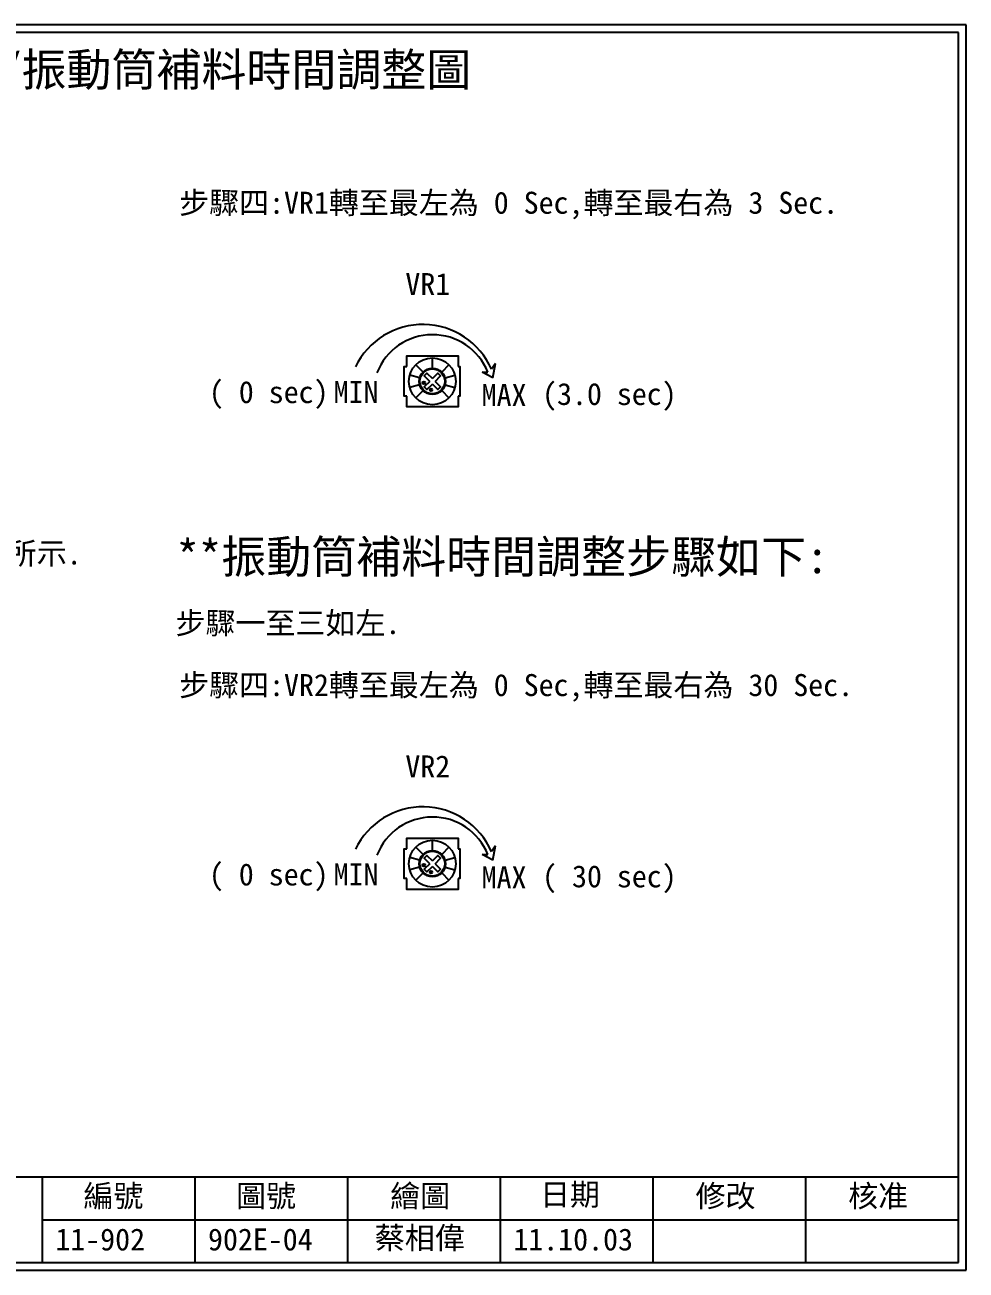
# Model space of a CAD drawing. Extents: x 325 to 612, y 3 to 207.
# Drawn here: x 458.2 to 612.3, y 3 to 207 of the extents above; entities that cross this region are included whole.
import ezdxf

# ---------------------------------------------------------------- set-up
doc = ezdxf.new("R2010")
doc.units = 0
doc.layers.add('圖框層', color=7, linetype='CONTINUOUS')
doc.layers.add('標尺寸層', color=3, linetype='CONTINUOUS')
doc.styles.add('STSL', font='KAIU.TTF')

msp = doc.modelspace()

# ---------------------------------------------------------------- hatches: boundary and pattern name
at = {"layer": '標尺寸層'}
h = msp.add_hatch(color=7, dxfattribs=at)
edge = h.paths.add_edge_path()
edge.add_arc((523.53, 148.35), 0.213, 0, 360)
h = msp.add_hatch(color=7, dxfattribs=at)
edge = h.paths.add_edge_path()
edge.add_arc((524.69, 147.2), 0.213, 0, 360)
h = msp.add_hatch(color=7, dxfattribs=at)
edge = h.paths.add_edge_path()
edge.add_arc((523.53, 69.34), 0.213, 0, 360)
h = msp.add_hatch(color=7, dxfattribs=at)
edge = h.paths.add_edge_path()
edge.add_arc((524.69, 68.19), 0.213, 0, 360)

# ---------------------------------------------------------------- linework, layer by layer
at = {"layer": '圖框層', "color": 7}
for p, q in [((612.32, 206.97), (325.32, 206.97)), ((612.32, 3), (612.32, 206.97)), ((611.07, 205.72), (326.57, 205.72)), ((611.07, 4.25), (611.07, 205.72)), ((326.57, 18.25), (611.07, 18.25)), ((461.07, 4.25), (461.07, 18.25)), ((486.07, 4.25), (486.07, 18.25)), ((511.07, 4.25), (511.07, 18.25)), ((536.07, 4.25), (536.07, 18.25)), ((561.07, 4.25), (561.07, 18.25)), ((586.07, 4.25), (586.07, 18.25)), ((461.07, 11.25), (611.07, 11.25)), ((326.57, 4.25), (611.07, 4.25)), ((325.32, 3), (612.32, 3))]:
    msp.add_line(p, q, dxfattribs=at)
at = {"layer": '標尺寸層', "color": 7}
for p, q in [((522.21, 151.3), (523.39, 150.11)), ((524.92, 150.74), (524.92, 152.42)), ((527.63, 151.3), (526.45, 150.11)), ((535.27, 151.51), (534.6, 150.56)), ((534.84, 149.14), (535.27, 151.51)), ((522.83, 149.14), (521.22, 149.58)), ((527.01, 149.14), (528.62, 149.58)), ((534.84, 149.14), (533.05, 150.08)), ((533.05, 150.08), (534.03, 150.07)), ((522.83, 148.03), (521.22, 147.59)), ((523.39, 147.06), (522.21, 145.87)), ((526.45, 147.06), (527.63, 145.87)), ((527.01, 148.03), (528.62, 147.59)), ((522.21, 72.29), (523.39, 71.1)), ((524.92, 71.73), (524.92, 73.41)), ((527.63, 72.29), (526.45, 71.1)), ((535.27, 72.5), (534.6, 71.55)), ((534.84, 70.13), (535.27, 72.5)), ((522.83, 70.13), (521.22, 70.57)), ((527.01, 70.13), (528.62, 70.57)), ((534.84, 70.13), (533.05, 71.07)), ((533.05, 71.07), (534.03, 71.06)), ((522.83, 69.02), (521.22, 68.58)), ((523.39, 68.05), (522.21, 66.86)), ((526.45, 68.05), (527.63, 66.86)), ((527.01, 69.02), (528.62, 68.58))]:
    msp.add_line(p, q, dxfattribs=at)
for points in [[(520.72, 146.16), (520.28, 146.16), (520.28, 151.01), (520.72, 151.01)], [(520.72, 151.01), (520.72, 152.78), (529.12, 152.78), (529.12, 151.01)], [(529.12, 151.01), (529.44, 151.01), (529.44, 146.16), (529.12, 146.16)], [(524.48, 148.58), (523.59, 149.47), (524.04, 149.91), (524.92, 149.03)], [(525.36, 148.58), (526.25, 149.47), (525.8, 149.91), (524.92, 149.03)], [(524.48, 148.58), (523.59, 147.7), (524.04, 147.26), (524.92, 148.14)], [(525.36, 148.58), (526.25, 147.7), (525.8, 147.26), (524.92, 148.14)], [(529.12, 146.16), (529.12, 144.38), (520.72, 144.38), (520.72, 146.16)], [(520.72, 72), (520.72, 73.77), (529.12, 73.77), (529.12, 72)], [(520.72, 67.15), (520.28, 67.15), (520.28, 72), (520.72, 72)], [(529.12, 72), (529.44, 72), (529.44, 67.15), (529.12, 67.15)], [(524.48, 69.57), (523.59, 70.46), (524.04, 70.9), (524.92, 70.02)], [(524.48, 69.57), (523.59, 68.69), (524.04, 68.25), (524.92, 69.13)], [(525.36, 69.57), (526.25, 70.46), (525.8, 70.9), (524.92, 70.02)], [(525.36, 69.57), (526.25, 68.69), (525.8, 68.25), (524.92, 69.13)], [(529.12, 67.15), (529.12, 65.37), (520.72, 65.37), (520.72, 67.15)]]:
    msp.add_lwpolyline(points, dxfattribs=at)
for centre, radius in [((524.92, 148.58), 3.83), ((524.92, 148.58), 2.16), ((524.92, 148.58), 2.03), ((523.53, 148.35), 0.213), ((524.69, 147.2), 0.213), ((524.92, 69.57), 3.83), ((524.92, 69.57), 2.16), ((524.92, 69.57), 2.03), ((523.53, 69.34), 0.213), ((524.69, 68.19), 0.213)]:
    msp.add_circle(centre, radius, dxfattribs=at)
for centre, radius, start, end in [((523.37, 145.65), 12.25, 23.5785, 154.4129), ((524.95, 146.45), 9.77, 21.7396, 158.8812), ((523.37, 66.64), 12.25, 23.5785, 154.4129), ((524.95, 67.44), 9.77, 21.7396, 158.8812)]:
    msp.add_arc(centre, radius, start, end, dxfattribs=at)

# ---------------------------------------------------------------- texts
at = {"layer": '圖框層', "color": 4, "style": 'STSL'}
for s, height, p in [('螺絲機送螺絲時間/振動筒補料時間調整圖', 5.4, (395.04, 196.94)), ('步驟四:VR1轉至最左為 0 Sec,轉至最右為 3 Sec.', 3.6, (483.45, 176.04)), ('VR1', 3.6, (520.5, 162.72)), ('( 0 sec)', 3.6, (488.33, 145.02)), ('MIN', 3.6, (508.75, 145.05)), ('MAX', 3.6, (532.99, 144.54)), ('(3.0 sec)', 3.6, (542.89, 144.71)), ('步驟二:打開三菱PLC蓋板,可以看到上,下共兩個VR如下圖所示.', 3.6, (332.51, 118.59)), ('**振動筒補料時間調整步驟如下:', 5.4, (483.01, 117.15)), ('步驟一至三如左.', 3.6, (482.86, 107.19)), ('步驟四:VR2轉至最左為 0 Sec,轉至最右為 30 Sec.', 3.6, (483.45, 97.03)), ('VR2', 3.6, (520.5, 83.71)), ('( 0 sec)', 3.6, (488.33, 66.01)), ('MIN', 3.6, (508.75, 66.04)), ('( 30 sec)', 3.6, (542.89, 65.7)), ('MAX', 3.6, (532.99, 65.53)), ('編號', 3.6, (467.78, 13.34)), ('圖號', 3.6, (492.78, 13.34)), ('繪圖', 3.6, (518.01, 13.34)), ('日期', 3.6, (542.54, 13.59)), ('修改', 3.6, (568.01, 13.34)), ('核准', 3.6, (593.01, 13.34)), ('蔡相偉', 3.6, (515.5, 6.47)), ('11-902', 3.6, (463.18, 6.22)), ('902E-04', 3.6, (488.18, 6.22)), ('11.10.03', 3.6, (538.18, 6.22))]:
    msp.add_text(s, height=height, dxfattribs=at).set_placement(p)

doc.saveas('drawing.dxf')
